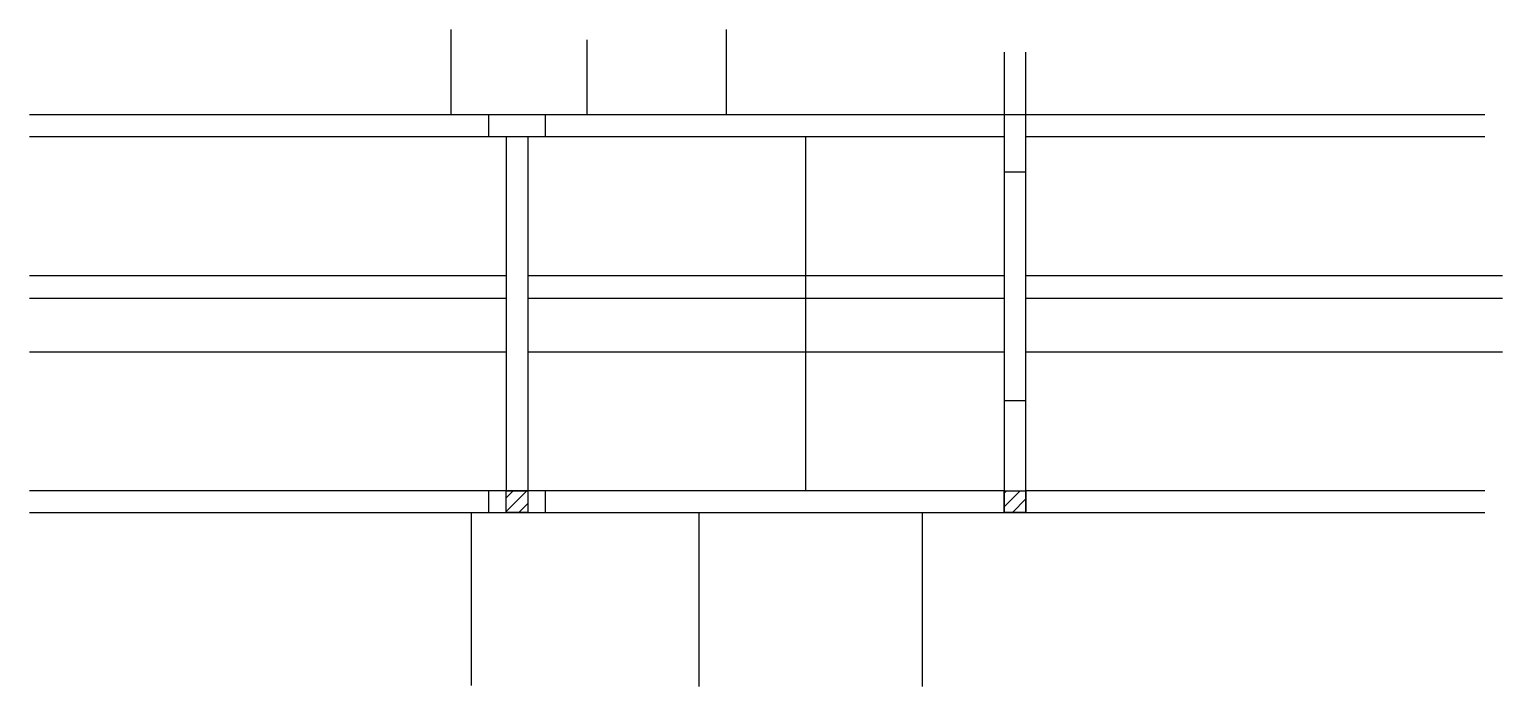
# Model space of a CAD drawing. Header units: metres. Extents: x 4489 to 5781, y 3015 to 3592.
import ezdxf

# ---------------------------------------------------------------- set-up
doc = ezdxf.new("R2010")
doc.units = ezdxf.units.M
for name, color, linetype in [('3', 7, 'Continuous'), ('7', 7, 'Continuous'), ('Painéis', 7, 'Continuous')]:
    doc.layers.add(name, color=color, linetype=linetype)

msp = doc.modelspace()

# ---------------------------------------------------------------- linework, layer by layer
at = {"layer": '3', "color": 7, "lineweight": 25}
for p, q in [((4906.7, 3497.9), (4906.7, 3186.9)), ((4925.7, 3497.9), (4925.7, 3186.9)), ((4906.7, 3168.7), (4925, 3186.9)), ((4906.7, 3180.7), (4913, 3186.9)), ((5343.7, 3172.9), (5357.7, 3186.9)), ((5343.7, 3184.9), (5345.7, 3186.9)), ((5350.8, 3167.9), (5362.7, 3179.9)), ((4918, 3167.9), (4925.7, 3175.6))]:
    msp.add_line(p, q, dxfattribs=at)
for points in [[(5343.7, 3571.9), (5343.7, 3516.9)], [(5362.7, 3516.9), (5362.7, 3571.9)], [(4891.2, 3516.9), (4488.7, 3516.9)], [(5343.7, 3516.9), (4941.2, 3516.9)], [(5765.2, 3516.9), (5362.7, 3516.9)], [(4488.7, 3497.9), (4891.2, 3497.9)], [(4941.2, 3497.9), (5343.7, 3497.9)], [(5362.7, 3497.9), (5765.2, 3497.9)], [(5343.7, 3466.9), (5343.7, 3265.9)], [(5362.7, 3265.9), (5362.7, 3466.9)], [(4891.2, 3186.9), (4488.7, 3186.9)], [(5343.7, 3186.9), (4941.2, 3186.9)], [(5765.2, 3186.9), (5362.7, 3186.9)], [(4488.7, 3167.9), (4891.2, 3167.9)], [(4941.2, 3167.9), (5343.7, 3167.9)], [(5362.7, 3167.9), (5765.2, 3167.9)]]:
    msp.add_lwpolyline(points, dxfattribs=at)
at = {"layer": '7', "color": 7, "lineweight": 25}
for points in [[(4891.2, 3497.9), (4941.2, 3497.9), (4941.2, 3516.9), (4891.2, 3516.9), (4891.2, 3497.9)], [(5343.7, 3466.9), (5362.7, 3466.9), (5362.7, 3516.9), (5343.7, 3516.9), (5343.7, 3466.9)], [(5343.7, 3167.9), (5362.7, 3167.9), (5362.7, 3265.9), (5343.7, 3265.9), (5343.7, 3167.9)], [(4891.2, 3167.9), (4941.2, 3167.9), (4941.2, 3186.9), (4891.2, 3186.9), (4891.2, 3167.9)], [(4906.7, 3186.9), (4925.7, 3186.9), (4925.7, 3167.9), (4906.7, 3167.9), (4906.7, 3186.9)], [(5343.7, 3186.9), (5362.7, 3186.9), (5362.7, 3167.9), (5343.7, 3167.9), (5343.7, 3186.9)]]:
    msp.add_lwpolyline(points, dxfattribs=at)
at = {"layer": 'Painéis', "color": 7, "lineweight": 25}
for p, q in [((4858.2, 3591.9), (4858.2, 3516.9)), ((5099.7, 3591.9), (5099.7, 3516.9)), ((4977.7, 3582.9), (4977.7, 3516.9)), ((5169.7, 3186.9), (5169.7, 3497.9)), ((4488.7, 3375.9), (4906.7, 3375.9)), ((4925.7, 3375.9), (5343.7, 3375.9)), ((5362.7, 3375.9), (5780.7, 3375.9)), ((4488.7, 3355.9), (4906.7, 3355.9)), ((4925.7, 3355.9), (5343.7, 3355.9)), ((5362.7, 3355.9), (5780.7, 3355.9)), ((4488.7, 3308.9), (4906.7, 3308.9)), ((4925.7, 3308.9), (5343.7, 3308.9)), ((5362.7, 3308.9), (5780.7, 3308.9)), ((4876.2, 3167.9), (4876.2, 3015.9)), ((5075.7, 3167.9), (5075.7, 3015)), ((5271.7, 3167.9), (5271.7, 3015))]:
    msp.add_line(p, q, dxfattribs=at)

doc.saveas('drawing.dxf')
